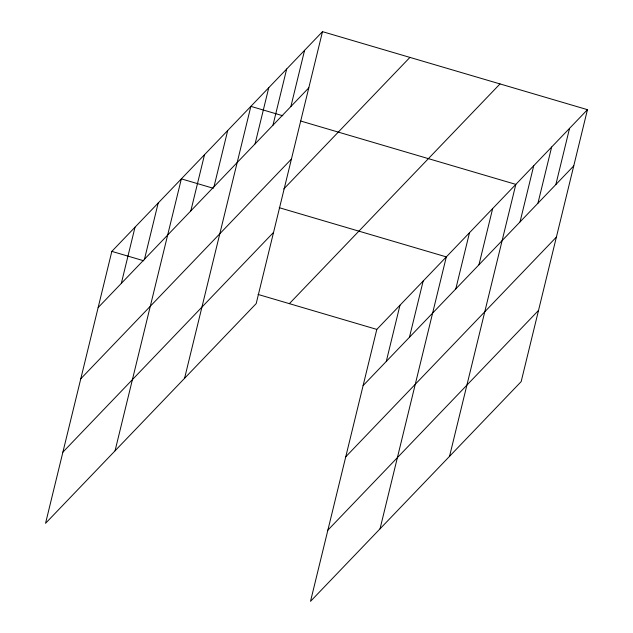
<?xml version="1.0" encoding="UTF-8"?>
<svg xmlns="http://www.w3.org/2000/svg" width="633" height="633" viewBox="0 0 633 633"><rect width="100%" height="100%" fill="white"/><g stroke="black" fill="none" stroke-linecap="round" stroke-linejoin="round"><path stroke-width="0.95" d="M322.49 31.65L111.835 251.38L45.544 523.325L256.191 303.595L322.49 31.65L587.456 109.675L521.165 381.62L310.51 601.35L376.809 329.405L587.456 109.675M121.314 283.402L135.011 227.207M144.482 259.237L158.179 203.035M115.056 450.815L181.355 178.87L213.321 188.278M190.826 210.892L204.522 154.697M213.994 186.727L227.698 130.525M184.575 378.305L250.866 106.36L282.832 115.768M255.075 143.873L268.772 87.678M272.973 125.199L286.678 69.005M290.879 106.526L304.584 50.324M386.28 361.427L399.977 305.233M409.448 337.254L423.153 281.06M380.029 528.84L446.32 256.895L279.224 207.687M455.792 288.917L469.496 232.722M478.967 264.744L492.664 208.55M449.541 456.33L515.832 184.385L300.699 121.03M520.041 221.898L533.738 165.704M537.947 203.225L551.644 147.03M555.853 184.543L569.55 128.349M98.139 307.575L308.785 87.845M80.787 378.771L291.433 159.041M283.782 188.974L409.923 57.397M62.904 452.128L273.551 232.398M289.368 303.658L500.015 83.928M363.113 385.6L573.759 165.87M345.753 456.797L556.399 237.066M327.87 530.153L538.517 310.423M111.835 251.38L143.81 260.788M258.074 294.44L376.809 329.405"/></g></svg>
